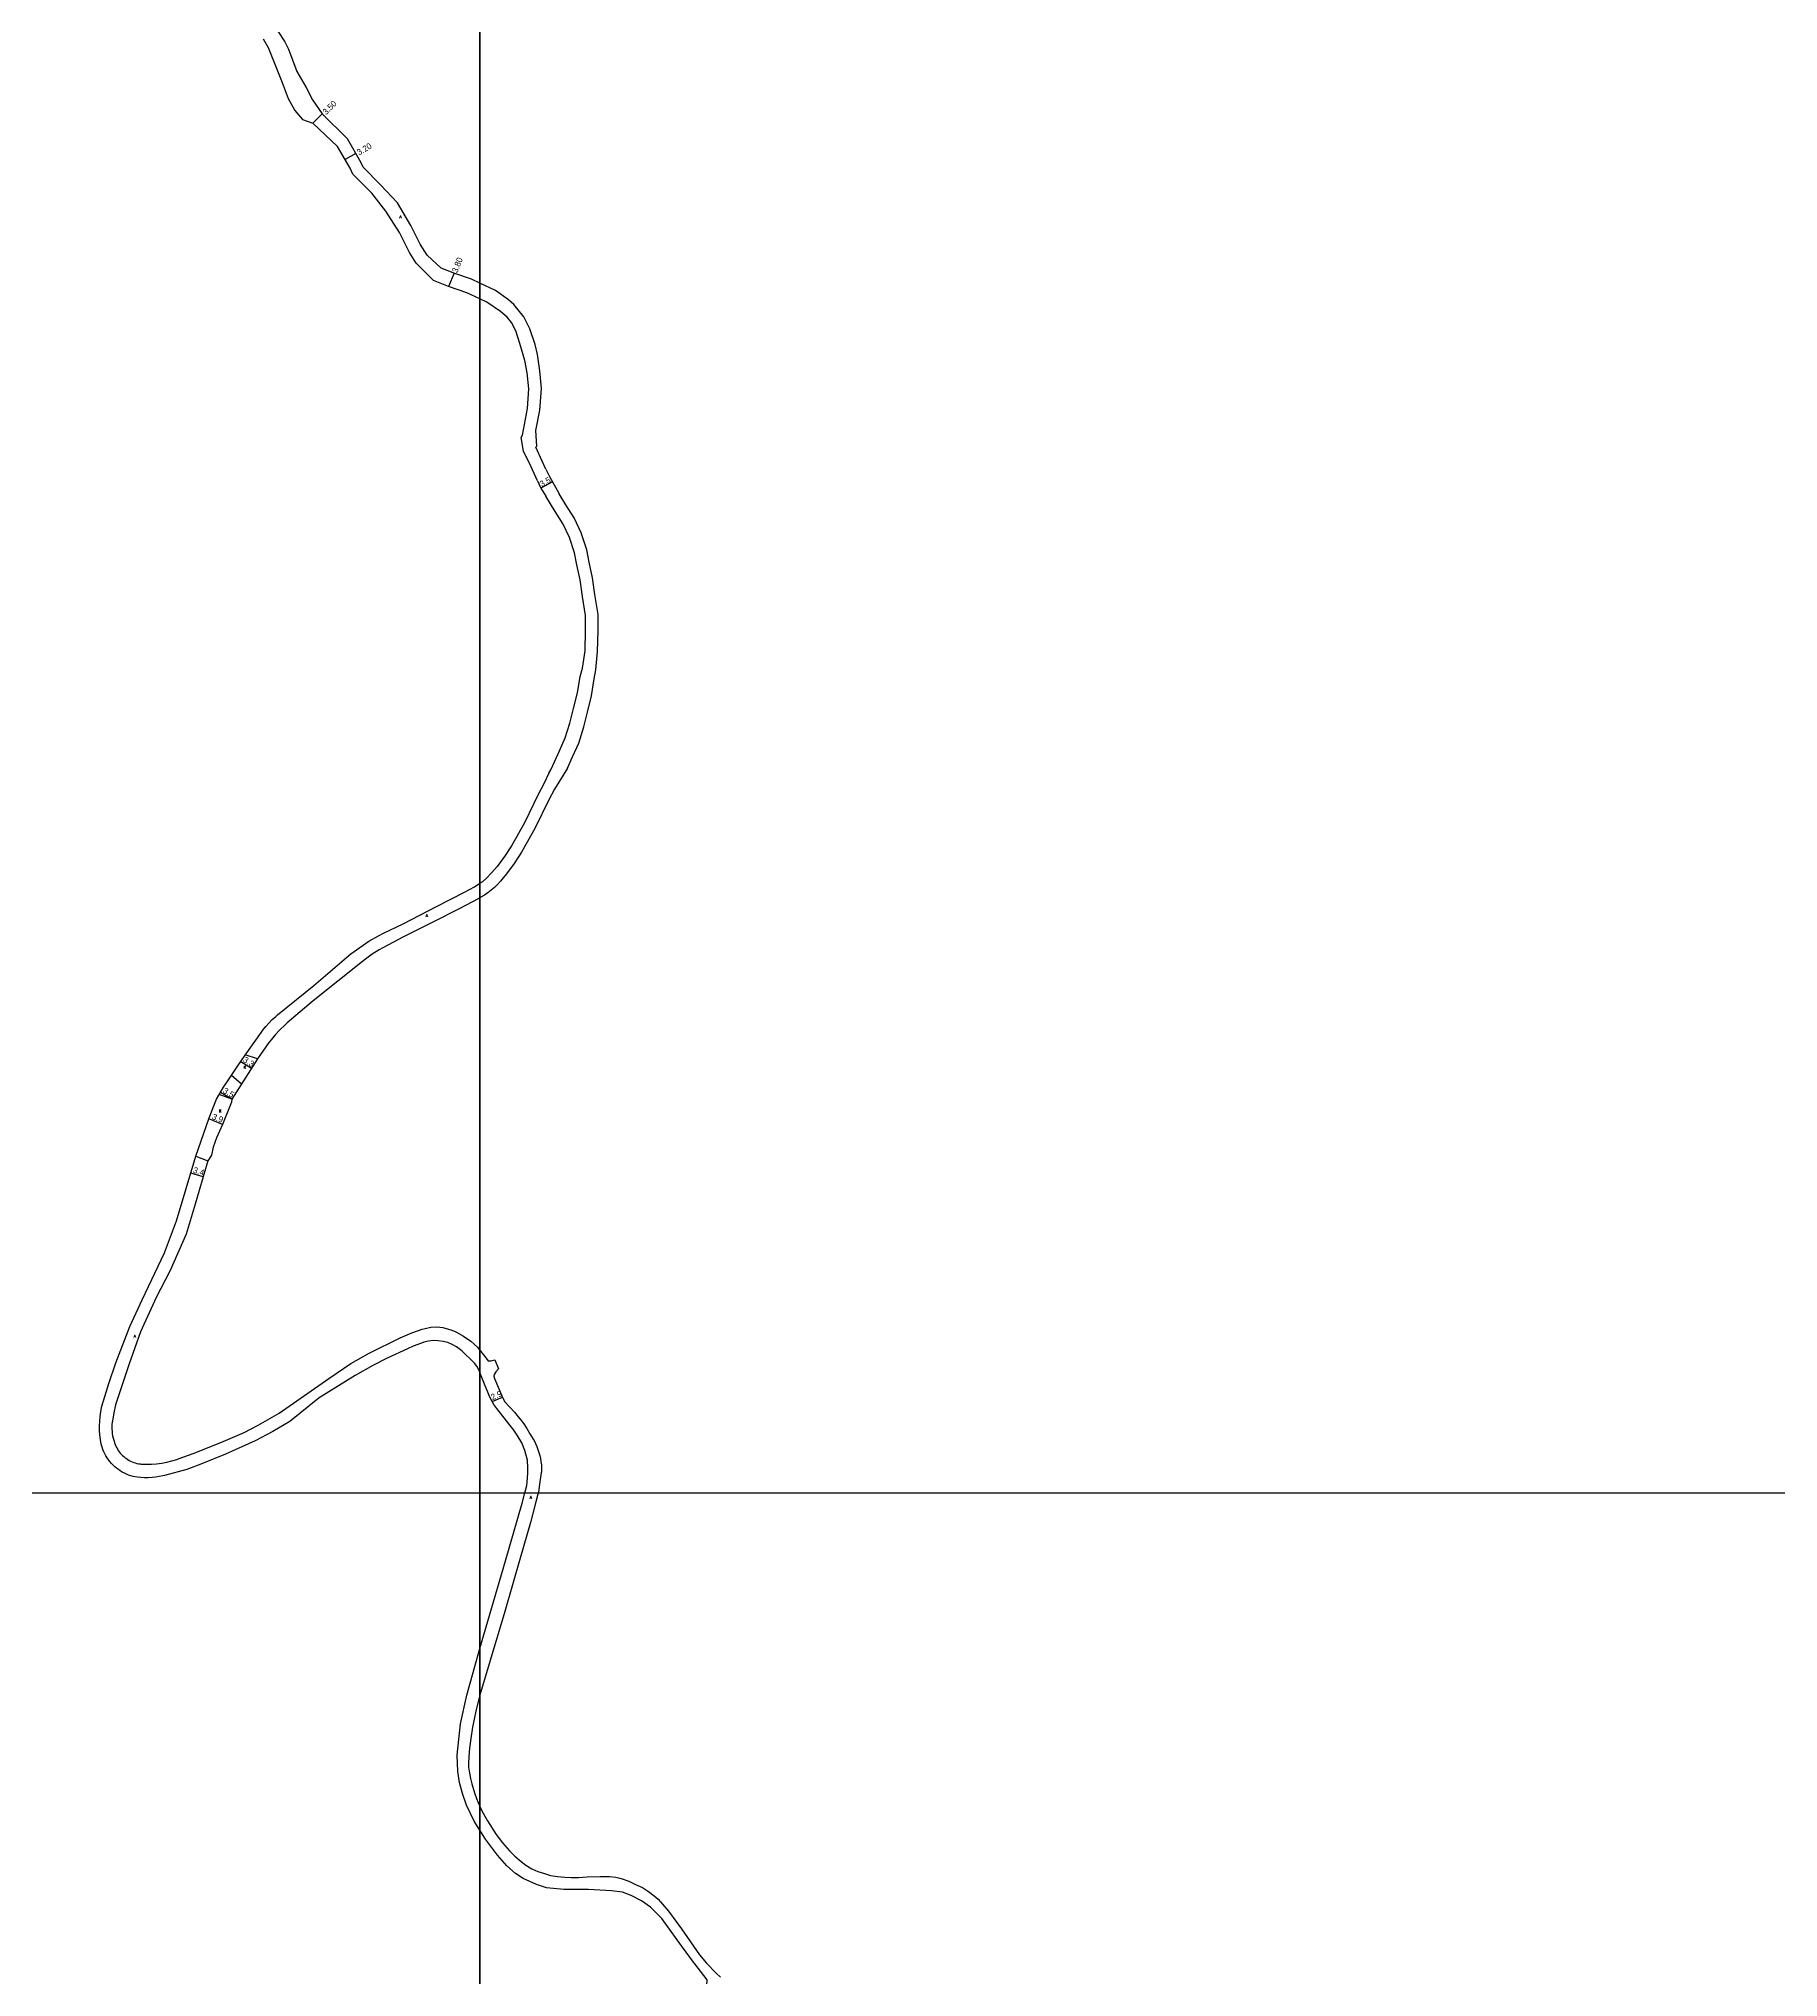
# Model space of a CAD drawing. Header units: metres. Extents: x -8000 to -6400, y -93000 to -90000.
# Drawn here: x -7316 to -6858, y -91928 to -91417 of the extents above; entities that cross this region are included whole.
import ezdxf

# ---------------------------------------------------------------- set-up
doc = ezdxf.new("R2010")
doc.units = ezdxf.units.M
doc.header["$LTSCALE"] = 2.5
for name, color, linetype in [('図郭', 7, 'Continuous'), ('幅員', 7, 'Continuous'), ('舗装', 7, 'Continuous'), ('道路', 7, 'Continuous')]:
    doc.layers.add(name, color=color, linetype=linetype)
doc.styles.get("Standard").update_dxf_attribs({"font": ''})
doc.styles.add('yoko_deco', font='txt.shx', dxfattribs={"bigfont": 'extfont.shx'})
doc.styles.get('Standard').set_extended_font_data('@MS PGothic')

msp = doc.modelspace()

# ---------------------------------------------------------------- linework, layer by layer
at = {"layer": '図郭'}
for points in [[(-8000, -91800), (-7200, -91800), (-7200, -91200), (-8000, -91200)], [(-7200, -91800), (-6400, -91800), (-6400, -91200), (-7200, -91200)], [(-8000, -91800), (-7200, -91800), (-7200, -92400), (-8000, -92400)], [(-7200, -91800), (-6400, -91800), (-6400, -92400), (-7200, -92400)]]:
    msp.add_lwpolyline(points, close=True, dxfattribs=at)
at = {"layer": '幅員', "flags": 128}
for points in [[(-7243.99, -91439.45), (-7241.52, -91436.97)], [(-7232.71, -91447.36), (-7235.48, -91448.96)], [(-7206.82, -91478.92), (-7208.24, -91482.44)], [(-7180.85, -91533.82), (-7183.92, -91535.5)], [(-7262.98, -91686.42), (-7260.18, -91688.21)], [(-7265.36, -91696.36), (-7268.33, -91694.58)], [(-7267.76, -91702.99), (-7271.42, -91701.56)], [(-7272.85, -91716.8), (-7276.12, -91715.82)], [(-7196.76, -91775.95), (-7194.08, -91774.79)]]:
    msp.add_lwpolyline(points, dxfattribs=at)
at = {"layer": '舗装'}
for points in [[(-7258.6, -91685.74), (-7261.8, -91684.73)], [(-7265.42, -91690.05), (-7262.81, -91692.34)], [(-7265.36, -91696.36), (-7268.66, -91695.14)], [(-7274.79, -91711.34), (-7271.62, -91712.61)]]:
    msp.add_lwpolyline(points, dxfattribs=at)
at = {"layer": '道路'}
for points in [[(-7257.09, -91417.2), (-7255.75, -91419.54), (-7252.05, -91428.75), (-7250.51, -91432.93), (-7248.77, -91436.05), (-7246.71, -91438.45), (-7243.99, -91439.45)], [(-7253.21, -91415.16), (-7251.4, -91418.01), (-7250.43, -91419.93)], [(-7250.43, -91419.93), (-7248.17, -91425.79), (-7245.74, -91430.02), (-7244.12, -91433.28), (-7241.52, -91436.97)], [(-7182.64, -91530.49), (-7183.6, -91528.37), (-7185.27, -91524.68), (-7185.03, -91524.46), (-7185.29, -91520.29), (-7184.21, -91514.95), (-7183.79, -91509.3), (-7184.26, -91504.63), (-7184.81, -91500.3), (-7185.42, -91497.7), (-7186.84, -91493.6), (-7188.41, -91490.39), (-7191.02, -91487.14), (-7192.49, -91485.94), (-7195.9, -91483.48), (-7200, -91481.51)], [(-7184.87, -91533.57), (-7186.61, -91529.73), (-7188.51, -91525.78), (-7189.17, -91522.18), (-7188.8, -91521.58), (-7187.49, -91514.52), (-7187.1, -91509.35), (-7187.52, -91505.14), (-7188.21, -91501.89), (-7189.44, -91497.38), (-7190.56, -91494.08), (-7191.65, -91491.92), (-7192.85, -91490.5), (-7194.57, -91488.99), (-7198.2, -91486.52), (-7200, -91485.67)], [(-7182.64, -91530.49), (-7181.63, -91532.41), (-7180.85, -91533.82), (-7180.1, -91535.26), (-7179.13, -91537.04)], [(-7184.87, -91533.57), (-7183.92, -91535.5), (-7182.64, -91537.63)], [(-7181.35, -91609.64), (-7180.32, -91607.54), (-7179.07, -91604.69), (-7177.52, -91601.26), (-7176.32, -91597.34), (-7175.32, -91593.52), (-7174.3, -91589.39), (-7173.63, -91585.09), (-7173.02, -91582.9), (-7172.3, -91578.34), (-7172.17, -91572.95), (-7172.19, -91569.07), (-7173.02, -91564), (-7173.57, -91559.68), (-7174.45, -91555.66), (-7175.07, -91552.55), (-7176.43, -91548.49), (-7178.09, -91544.95), (-7180.19, -91541.61), (-7182.64, -91537.63)], [(-7169.51, -91583.37), (-7169, -91578.55), (-7168.87, -91572.98), (-7168.89, -91568.79), (-7169.76, -91563.52), (-7170.32, -91559.12), (-7171.22, -91554.99), (-7171.88, -91551.7), (-7173.36, -91547.26), (-7175.19, -91543.36), (-7177.39, -91539.86), (-7179.13, -91537.04)], [(-7176.9, -91609.18), (-7175.6, -91606.24), (-7173.96, -91602.6), (-7172.66, -91598.38), (-7171.64, -91594.46), (-7170.57, -91590.14), (-7169.88, -91585.69), (-7169.51, -91583.37)], [(-7181.86, -91610.55), (-7183.16, -91613.34), (-7184.63, -91616.18), (-7188.2, -91623.44), (-7190.27, -91627.17), (-7191.69, -91629.68), (-7193.56, -91632.5), (-7195.43, -91635.07), (-7196.89, -91636.73)], [(-7176.9, -91609.18), (-7180.36, -91614.72), (-7181.84, -91617.59), (-7185.43, -91624.89), (-7187.54, -91628.69), (-7189.02, -91631.32), (-7190.99, -91634.29), (-7192.99, -91637.03)], [(-7181.86, -91610.55), (-7181.35, -91609.64)], [(-7200, -91639.51), (-7199.27, -91639.04), (-7198.31, -91638.28), (-7196.89, -91636.73)], [(-7192.99, -91637.03), (-7194.24, -91638.57), (-7194.6, -91638.99), (-7195.35, -91639.82), (-7196.15, -91640.6), (-7196.99, -91641.33), (-7197.87, -91642.01), (-7198.79, -91642.64), (-7199.75, -91643.22), (-7200, -91643.36)], [(-7242.35, -91775.01), (-7250.09, -91781.18), (-7254.54, -91783.87), (-7259.22, -91786.31), (-7266.96, -91789.83), (-7273.08, -91792.29), (-7277.2, -91793.82), (-7283.02, -91795.4), (-7283.49, -91795.52), (-7284.44, -91795.72), (-7285.39, -91795.87), (-7286.35, -91795.97), (-7287.32, -91796.02), (-7288.29, -91796.02), (-7289.25, -91795.97), (-7290.21, -91795.86), (-7291.27, -91795.69), (-7291.92, -91795.5), (-7292.5, -91795.31), (-7293.07, -91795.08), (-7293.63, -91794.82), (-7294.17, -91794.54), (-7294.7, -91794.22), (-7295.21, -91793.88), (-7295.7, -91793.51), (-7296.18, -91793.11), (-7296.62, -91792.69), (-7297.05, -91792.24), (-7297.45, -91791.78), (-7297.83, -91791.29), (-7298.18, -91790.78), (-7298.5, -91790.26), (-7298.79, -91789.71), (-7299.05, -91789.16), (-7299.29, -91788.59), (-7299.49, -91788.01), (-7299.66, -91787.42), (-7299.71, -91787.16), (-7299.92, -91785.97), (-7300.07, -91784.76), (-7300.15, -91783.55), (-7300.17, -91782.33), (-7300.13, -91781.11), (-7300.02, -91779.9), (-7299.84, -91778.7), (-7299.61, -91777.5), (-7299.31, -91776.33), (-7299.14, -91775.74), (-7297.71, -91771.17), (-7295.89, -91765.8), (-7292.23, -91756.21), (-7288.98, -91749.22), (-7283.04, -91736.8), (-7279.87, -91728.36), (-7274.79, -91711.34), (-7271.32, -91701.3), (-7269.91, -91697.68), (-7269.39, -91696.36), (-7267.5, -91693.2), (-7266.9, -91692.3), (-7263.96, -91687.84), (-7261.85, -91684.79), (-7257.52, -91678.71), (-7257.15, -91678.21), (-7256.37, -91677.24), (-7255.55, -91676.31), (-7254.68, -91675.43), (-7253.76, -91674.6), (-7253.28, -91674.2), (-7243.71, -91666.41), (-7235.12, -91659.07), (-7233.99, -91658.14), (-7231.65, -91656.39), (-7229.21, -91654.79), (-7226.67, -91653.34), (-7225.36, -91652.68), (-7220.22, -91650.18), (-7211.42, -91645.62), (-7204.06, -91641.89), (-7201.44, -91640.43), (-7200, -91639.51)], [(-7200, -91643.36), (-7200.24, -91643.49), (-7205.42, -91646.24), (-7212.22, -91649.7), (-7220.16, -91653.61), (-7225.55, -91656.53), (-7226.49, -91657.06), (-7228.33, -91658.21), (-7230.1, -91659.46), (-7230.95, -91660.12), (-7243.89, -91670.48), (-7250.74, -91676.26), (-7251.41, -91676.85), (-7252.69, -91678.07), (-7253.89, -91679.38), (-7255.01, -91680.75), (-7255.54, -91681.46), (-7258.61, -91685.75), (-7265.36, -91696.36), (-7265.45, -91697.12), (-7267.76, -91702.99), (-7269.37, -91706.55), (-7270.26, -91709.03), (-7270.69, -91711.14), (-7271.62, -91712.61), (-7274.96, -91723.98), (-7277.33, -91731.93), (-7281.56, -91741.46), (-7285.22, -91748.56), (-7289.35, -91757.63), (-7292.34, -91766), (-7294.15, -91771.31), (-7295.92, -91776.83), (-7296.41, -91778.9), (-7296.78, -91781.13), (-7296.83, -91781.43), (-7296.89, -91782.02), (-7296.92, -91782.62), (-7296.92, -91783.22), (-7296.88, -91783.82), (-7296.81, -91784.41), (-7296.71, -91785), (-7296.57, -91785.58), (-7296.49, -91785.87), (-7296.26, -91786.64), (-7296.19, -91786.85), (-7296.05, -91787.26), (-7295.88, -91787.67), (-7295.69, -91788.06), (-7295.47, -91788.45), (-7295.24, -91788.82), (-7294.99, -91789.18), (-7294.72, -91789.52), (-7294.43, -91789.85), (-7294.12, -91790.16), (-7293.8, -91790.46), (-7293.46, -91790.74), (-7293.11, -91791), (-7292.74, -91791.24), (-7292.37, -91791.46), (-7291.98, -91791.66), (-7291.58, -91791.83), (-7291.17, -91791.99), (-7290.75, -91792.13), (-7290.33, -91792.24), (-7289.9, -91792.33), (-7289.51, -91792.38), (-7289.24, -91792.41), (-7287.87, -91792.46), (-7286.51, -91792.44), (-7285.15, -91792.34), (-7283.8, -91792.16), (-7282.46, -91791.91), (-7281.14, -91791.59), (-7279.83, -91791.19), (-7279.19, -91790.96), (-7275.5, -91789.6), (-7268.25, -91786.73), (-7262.09, -91784.09), (-7258.36, -91782.17), (-7252.9, -91779)], [(-7239.75, -91769.88), (-7233.97, -91765.91), (-7229.2, -91763.25), (-7220.97, -91759.2), (-7217.94, -91757.89), (-7215.17, -91756.93), (-7214.42, -91756.7), (-7212.89, -91756.4), (-7211.34, -91756.33), (-7209.79, -91756.49), (-7208.28, -91756.87), (-7207.42, -91757.19), (-7206.34, -91757.63), (-7204.28, -91758.73), (-7202.38, -91760.08), (-7200.67, -91761.68), (-7200.19, -91762.23), (-7200, -91762.47)], [(-7200, -91768.28), (-7200.14, -91767.92), (-7200.33, -91767.47), (-7200.81, -91766.61), (-7201.41, -91765.84), (-7201.75, -91765.49), (-7204.68, -91762.73), (-7205.15, -91762.31), (-7206.18, -91761.55), (-7207.29, -91760.93), (-7208.47, -91760.45), (-7209.7, -91760.12), (-7210.96, -91759.94), (-7212.23, -91759.93), (-7213.5, -91760.06), (-7214.74, -91760.36), (-7215.34, -91760.56), (-7217.55, -91761.39), (-7219.08, -91762.07), (-7224.42, -91764.54), (-7228.23, -91766.44), (-7232.81, -91769.07)], [(-7200, -91762.47), (-7198.11, -91764.92), (-7197.94, -91765.17)], [(-7197.94, -91765.17), (-7197.79, -91765.22), (-7197.34, -91765.26), (-7197.03, -91765.24), (-7196.75, -91765.2), (-7196.43, -91765.1), (-7196.11, -91764.97)], [(-7196.11, -91764.97), (-7195.11, -91767.39)], [(-7252.9, -91779), (-7239.75, -91769.88)], [(-7232.81, -91769.07), (-7242.35, -91775.01)], [(-7188.18, -91800), (-7187.66, -91798.05), (-7187.47, -91796.12), (-7187.39, -91794.62), (-7187.37, -91793.44), (-7187.43, -91791.36), (-7188.14, -91788.83), (-7188.96, -91786.85), (-7190.19, -91784.81), (-7191.07, -91783.48), (-7195.5, -91777.8), (-7195.77, -91777.44), (-7196.29, -91776.71), (-7196.76, -91775.95), (-7197.19, -91775.17), (-7197.58, -91774.36), (-7197.75, -91773.95), (-7198.83, -91771.36), (-7200, -91768.28)], [(-7195.11, -91767.39), (-7195.81, -91768.13), (-7196.09, -91768.54), (-7196.2, -91768.82), (-7196.33, -91769.29), (-7196.19, -91769.93), (-7193.96, -91775.08), (-7193.42, -91776.07)], [(-7193.42, -91776.07), (-7190.92, -91778.74), (-7189.88, -91779.98), (-7189.39, -91780.58), (-7188.46, -91781.81), (-7187.6, -91783.1), (-7186.81, -91784.43), (-7185.95, -91785.9), (-7185.74, -91786.26), (-7185.36, -91787.01), (-7185.01, -91787.77), (-7184.7, -91788.56), (-7184.44, -91789.35), (-7184.22, -91790.17), (-7184.04, -91790.99), (-7183.91, -91791.82), (-7183.82, -91792.65), (-7183.79, -91792.92), (-7183.77, -91793.45), (-7183.78, -91793.98), (-7183.82, -91794.51), (-7183.86, -91794.77), (-7184.19, -91797.06), (-7184.58, -91799.78), (-7184.64, -91800)], [(-7184.64, -91800), (-7185.24, -91802.38), (-7186.66, -91807.85), (-7189.37, -91817.17), (-7193.44, -91831.28), (-7197.33, -91844.15), (-7199.62, -91851.73), (-7200, -91853.2)], [(-7188.89, -91802.74), (-7188.18, -91800)], [(-7200, -91841.02), (-7193.25, -91817.9), (-7188.89, -91802.74)], [(-7200, -91888.8), (-7201.49, -91886.42), (-7203.52, -91882.19), (-7204.6, -91879.16), (-7205.38, -91876.26), (-7205.81, -91873.36), (-7206.02, -91869.05), (-7205.09, -91860.83), (-7203.47, -91853.29), (-7200.92, -91844.16), (-7200, -91841.02)], [(-7200, -91853.2), (-7201.09, -91857.44), (-7201.99, -91861.73), (-7202.39, -91864.65), (-7202.75, -91867.23)], [(-7202.75, -91867.23), (-7202.89, -91869.5), (-7202.97, -91871.35), (-7202.96, -91872.26), (-7202.81, -91873.25), (-7202.46, -91875.16), (-7202.1, -91876.57), (-7201.42, -91878.95), (-7200.93, -91880.45), (-7200, -91882.53)], [(-7200, -91882.53), (-7199.41, -91883.85), (-7198.01, -91886.38), (-7195.74, -91889.92), (-7194.09, -91892.13), (-7192.17, -91894.23), (-7190.83, -91895.63), (-7189.11, -91897.08), (-7187.89, -91898.02), (-7186.33, -91898.94), (-7184.73, -91899.65), (-7183.01, -91900.25), (-7181.37, -91900.77), (-7179.55, -91900.98), (-7177.62, -91901.16), (-7175.93, -91901.29), (-7174.07, -91901.27), (-7171.75, -91901.06), (-7168.3, -91900.96), (-7165.85, -91901.02), (-7164.24, -91901.21), (-7162.84, -91901.53), (-7160.79, -91902.26), (-7158.99, -91903.07), (-7157.21, -91903.94), (-7155.57, -91904.95), (-7154.07, -91906.09), (-7153.07, -91907), (-7151.88, -91908.25), (-7150.3, -91910.13), (-7146.93, -91914.74), (-7142.19, -91921.6), (-7140.3, -91923.83), (-7137.82, -91926.43), (-7136.63, -91927.52)], [(-7143.13, -91932.3), (-7140.27, -91929.73), (-7140.19, -91928.17), (-7144.29, -91922.87), (-7148.06, -91917.65), (-7152.11, -91912.1), (-7153.37, -91910.72), (-7155.07, -91909.08), (-7157.46, -91907.4), (-7160.17, -91906.01), (-7162.42, -91905.12), (-7165.3, -91904.73), (-7171.43, -91904.43), (-7177.89, -91904.45), (-7182.45, -91903.95), (-7185.06, -91903.14), (-7188.64, -91901.55), (-7190.64, -91900.18), (-7192.88, -91898.21), (-7195.4, -91895.37), (-7198.5, -91891.2), (-7200, -91888.8)]]:
    msp.add_lwpolyline(points, dxfattribs=at)
at = {"layer": '道路', "flags": 128}
for points in [[(-7202.22, -91480.45), (-7206.58, -91479.01), (-7210.18, -91477.57), (-7213.88, -91474.18), (-7215.76, -91471.31), (-7218.16, -91466.34), (-7221.74, -91460.4), (-7226.16, -91455.63), (-7230.78, -91450.99), (-7231.28, -91449.83), (-7234.91, -91443.56), (-7241.52, -91436.97)], [(-7216.78, -91476.3), (-7218.53, -91473.47), (-7221.18, -91468.22), (-7224.76, -91462.56), (-7228.47, -91457.85), (-7233.47, -91452.82), (-7234.14, -91451.28), (-7237.47, -91445.53), (-7243.99, -91439.45)], [(-7203.41, -91484.06), (-7208.24, -91482.44), (-7212.23, -91480.84), (-7216.78, -91476.3)], [(-7200, -91485.67), (-7203.41, -91484.06)], [(-7200, -91481.51), (-7202.22, -91480.45)]]:
    msp.add_lwpolyline(points, dxfattribs=at)

# ---------------------------------------------------------------- texts
at = {"layer": '幅員'}
for s, rotation, p in [('3.50', 45.0786, (-7240.45, -91437.34)), ('3.20', 30.056, (-7231.82, -91447.94)), ('3.80', 68.1271, (-7205.96, -91478.96)), ('3.5', 29, (-7183.7, -91535.27)), ('3.3', 327.5105, (-7262.53, -91686.42)), ('3.5', 329.1128, (-7267.82, -91694.6)), ('3.9', 338.751, (-7270.69, -91701.58)), ('3.4', 343.3847, (-7275.66, -91715.7)), ('2.9', 23.3833, (-7196.69, -91775.65))]:
    msp.add_text(s, height=1.6, rotation=rotation, dxfattribs=at).set_placement(p)
at = {"layer": '舗装', "style": 'yoko_deco'}
for s, p in [('A', (-7221.18, -91464.44)), ('A', (-7214.29, -91648.4)), ('K', (-7262.25, -91688.32)), ('K', (-7268.71, -91699.86)), ('A', (-7291.13, -91759.13, 386.06)), ('A', (-7186.87, -91801.54, 361.36))]:
    msp.add_text(s, height=0.75, dxfattribs=at).set_placement(p)

doc.saveas('drawing.dxf')
